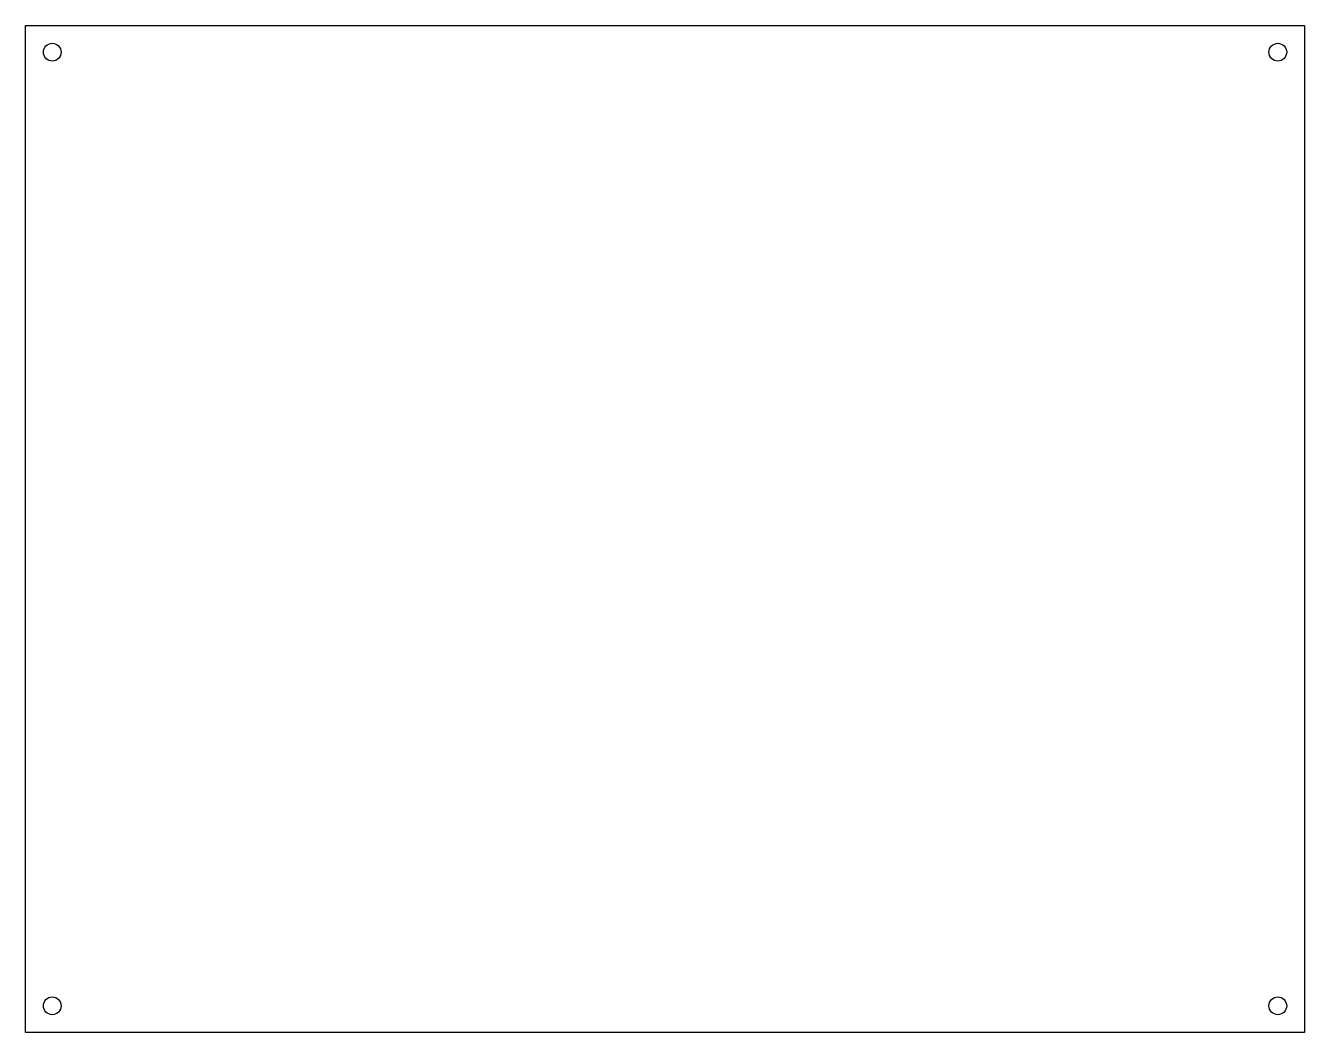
# Model space of a CAD drawing. Header units: millimetres. Extents: x -353 to 7, y -394 to -111.
import ezdxf

# ---------------------------------------------------------------- set-up
doc = ezdxf.new("R2010")
doc.units = ezdxf.units.MM
doc.layers.get('0').update_dxf_attribs({"linetype": 'CONTINUOUS'})

msp = doc.modelspace()

# ---------------------------------------------------------------- linework, layer by layer
msp.add_lwpolyline([(-352.5, -110.5), (7.5, -110.5), (7.5, -394), (-352.5, -394)], close=True)
for centre in [(-345, -118), (0, -118), (-345, -386.5), (0, -386.5)]:
    msp.add_circle(centre, 2.5)

doc.saveas('drawing.dxf')
